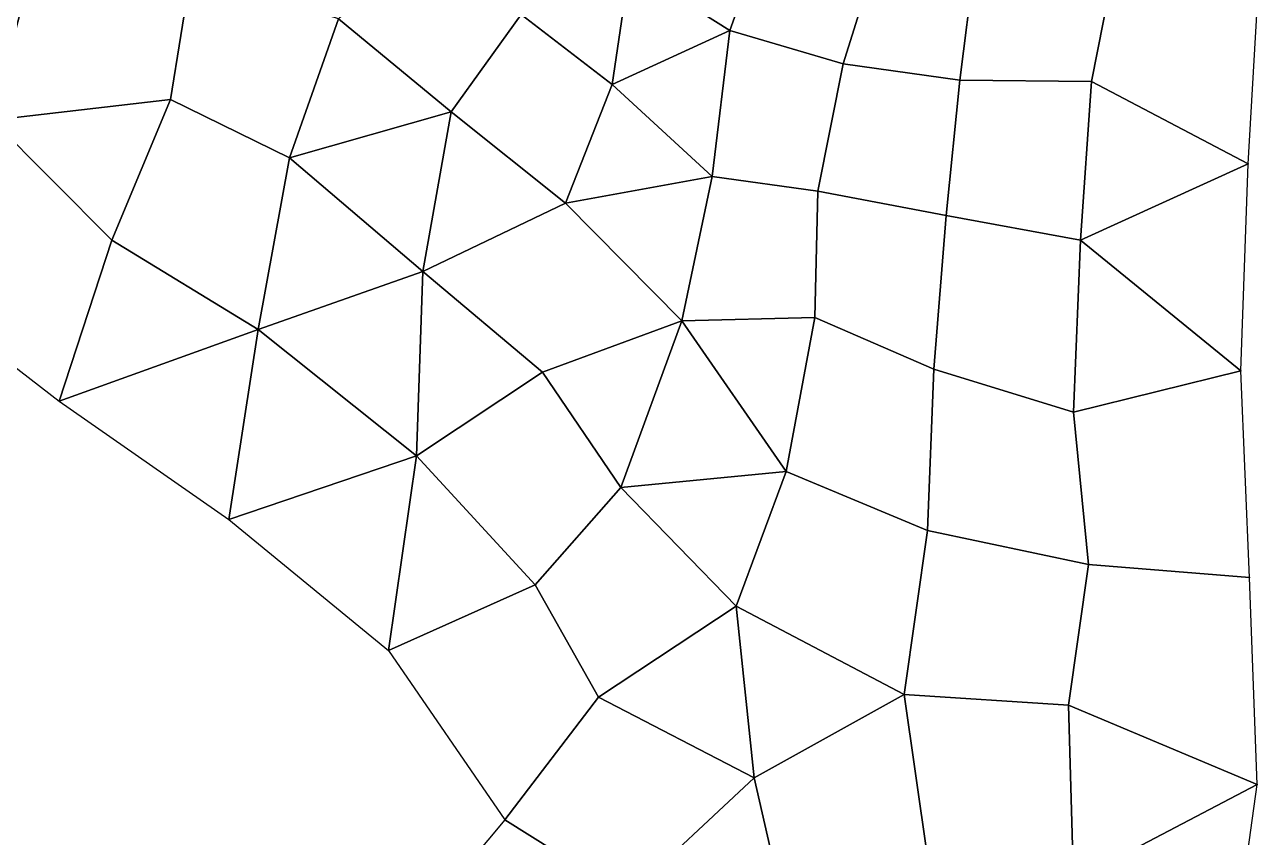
# Model space of a CAD drawing. Extents: x 380827 to 407438, y 6452886 to 6483357.
# Drawn here: x 384633 to 385348, y 6457056 to 6457527 of the extents above; entities that cross this region are included whole.
import ezdxf

# ---------------------------------------------------------------- set-up
doc = ezdxf.new("R2010")
doc.units = 0
for name, color, linetype in [('MESH_BOUND', 25, 'CONTINUOUS'), ('MESH_ELEMS', 18, 'CONTINUOUS'), ('MESH_NODES', 18, 'CONTINUOUS')]:
    doc.layers.add(name, color=color, linetype=linetype)

msp = doc.modelspace()

# ---------------------------------------------------------------- linework, layer by layer
at = {"layer": 'MESH_BOUND', "color": 25}
for points in [[(385341.137, 6457446.11, -0.052), (385348.244, 6457565.79, -0.012)], [(385337.046, 6457326.32, 0.214), (385341.137, 6457446.11, -0.052)], [(384557.772, 6457381.94, -0.092), (384652.725, 6457308.77, -0.879)], [(385342.05, 6457206.58, 0.214), (385337.046, 6457326.32, 0.214)], [(384652.725, 6457308.77, -0.879), (384751.044, 6457240.21, -0.393)], [(384751.044, 6457240.21, -0.393), (384843.484, 6457164.49, -0.148)], [(385346.384, 6457086.89, -0.101), (385342.05, 6457206.58, 0.214)], [(384843.484, 6457164.49, -0.148), (384910.737, 6457066.49, -0.218)], [(385330.109, 6456968.61, -2.284), (385346.384, 6457086.89, -0.101)], [(384910.737, 6457066.49, -0.218), (384862.578, 6457008.8, -0.305)]]:
    msp.add_polyline3d(points, dxfattribs=at)
at = {"layer": 'MESH_ELEMS', "color": 178}
for points in [[(384983.049, 6457559.8, -4.943), (385041.102, 6457523.16, -6.07), (385062.711, 6457583.87, -4.737), (384995.11, 6457608.75, -3.759)], [(384613.829, 6457471.23, -15.906), (384636.945, 6457559.82, -17.475), (384565.554, 6457600.67, -17.966), (384526.179, 6457509.87, -14.836)], [(385041.102, 6457523.16, -6.07), (385106.635, 6457503.95, -7.36), (385126.377, 6457566.8, -4.866), (385062.711, 6457583.87, -4.737)], [(384879.622, 6457476.1, -13.316), (384920.234, 6457532.41, -7.713), (384866.388, 6457577.11, -7.613), (384814.423, 6457529.93, -13.209)], [(385106.635, 6457503.95, -7.36), (385174.211, 6457494.38, -7.352), (385182.635, 6457560.19, -4.026), (385126.377, 6457566.8, -4.866)], [(385174.211, 6457494.38, -7.352), (385250.412, 6457493.66, -3.717), (385264.493, 6457564.04, -1.534), (385182.635, 6457560.19, -4.026)], [(385250.412, 6457493.66, -3.717), (385341.137, 6457446.11, -0.052), (385348.244, 6457565.79, -0.012), (385264.493, 6457564.04, -1.534)], [(384717.188, 6457483.34, -17.539), (384729.142, 6457557.5, -15.054), (384636.945, 6457559.82, -17.475), (384613.829, 6457471.23, -15.906)], [(384717.188, 6457483.34, -17.539), (384786.02, 6457449.6, -17.096), (384814.423, 6457529.93, -13.209), (384729.142, 6457557.5, -15.054)], [(384983.049, 6457559.8, -4.943), (384920.234, 6457532.41, -7.713), (384972.92, 6457491.87, -8.514), (384983.049, 6457559.8, -4.943)], [(384983.049, 6457559.8, -4.943), (384972.92, 6457491.87, -8.514), (385041.102, 6457523.16, -6.07), (384983.049, 6457559.8, -4.943)], [(384814.423, 6457529.93, -13.209), (384786.02, 6457449.6, -17.096), (384879.622, 6457476.1, -13.316), (384814.423, 6457529.93, -13.209)], [(384879.622, 6457476.1, -13.316), (384945.936, 6457423.3, -13.484), (384972.92, 6457491.87, -8.514), (384920.234, 6457532.41, -7.713)], [(385041.102, 6457523.16, -6.07), (384972.92, 6457491.87, -8.514), (385030.806, 6457438.73, -10.129), (385041.102, 6457523.16, -6.07)], [(385030.806, 6457438.73, -10.129), (385092.086, 6457430.22, -9.885), (385106.635, 6457503.95, -7.36), (385041.102, 6457523.16, -6.07)], [(385092.086, 6457430.22, -9.885), (385166.299, 6457416.06, -9.933), (385174.211, 6457494.38, -7.352), (385106.635, 6457503.95, -7.36)], [(384972.92, 6457491.87, -8.514), (384945.936, 6457423.3, -13.484), (385030.806, 6457438.73, -10.129), (384972.92, 6457491.87, -8.514)], [(385166.299, 6457416.06, -9.933), (385244.195, 6457401.88, -7.006), (385250.412, 6457493.66, -3.717), (385174.211, 6457494.38, -7.352)], [(385250.412, 6457493.66, -3.717), (385244.195, 6457401.88, -7.006), (385341.137, 6457446.11, -0.052), (385250.412, 6457493.66, -3.717)], [(384613.829, 6457471.23, -15.906), (384683.243, 6457401.88, -14.669), (384717.188, 6457483.34, -17.539), (384613.829, 6457471.23, -15.906)], [(384768.02, 6457350.26, -14.897), (384786.02, 6457449.6, -17.096), (384717.188, 6457483.34, -17.539), (384683.243, 6457401.88, -14.669)], [(384786.02, 6457449.6, -17.096), (384863.297, 6457383.81, -17.327), (384879.622, 6457476.1, -13.316), (384786.02, 6457449.6, -17.096)], [(384879.622, 6457476.1, -13.316), (384863.297, 6457383.81, -17.327), (384945.936, 6457423.3, -13.484), (384879.622, 6457476.1, -13.316)], [(384652.725, 6457308.77, -0.879), (384683.243, 6457401.88, -14.669), (384613.829, 6457471.23, -15.906), (384557.772, 6457381.94, -0.092)], [(384786.02, 6457449.6, -17.096), (384768.02, 6457350.26, -14.897), (384863.297, 6457383.81, -17.327), (384786.02, 6457449.6, -17.096)], [(385341.137, 6457446.11, -0.052), (385244.195, 6457401.88, -7.006), (385337.046, 6457326.32, 0.214), (385341.137, 6457446.11, -0.052)], [(385030.806, 6457438.73, -10.129), (384945.936, 6457423.3, -13.484), (385013.279, 6457355.21, -14.755), (385030.806, 6457438.73, -10.129)], [(385013.279, 6457355.21, -14.755), (385090.349, 6457357.02, -12.118), (385092.086, 6457430.22, -9.885), (385030.806, 6457438.73, -10.129)], [(385090.349, 6457357.02, -12.118), (385159.165, 6457327.15, -12.336), (385166.299, 6457416.06, -9.933), (385092.086, 6457430.22, -9.885)], [(384932.629, 6457325.39, -17.88), (385013.279, 6457355.21, -14.755), (384945.936, 6457423.3, -13.484), (384863.297, 6457383.81, -17.327)], [(385159.165, 6457327.15, -12.336), (385240.033, 6457302.31, -9.299), (385244.195, 6457401.88, -7.006), (385166.299, 6457416.06, -9.933)], [(384683.243, 6457401.88, -14.669), (384652.725, 6457308.77, -0.879), (384768.02, 6457350.26, -14.897), (384683.243, 6457401.88, -14.669)], [(385244.195, 6457401.88, -7.006), (385240.033, 6457302.31, -9.299), (385337.046, 6457326.32, 0.214), (385244.195, 6457401.88, -7.006)], [(384768.02, 6457350.26, -14.897), (384859.561, 6457277.11, -14.11), (384863.297, 6457383.81, -17.327), (384768.02, 6457350.26, -14.897)], [(384863.297, 6457383.81, -17.327), (384859.561, 6457277.11, -14.11), (384932.629, 6457325.39, -17.88), (384863.297, 6457383.81, -17.327)], [(385013.279, 6457355.21, -14.755), (384932.629, 6457325.39, -17.88), (384977.939, 6457258.76, -15.788), (385013.279, 6457355.21, -14.755)], [(385013.279, 6457355.21, -14.755), (384977.939, 6457258.76, -15.788), (385073.743, 6457268.06, -17.979), (385013.279, 6457355.21, -14.755)], [(385090.349, 6457357.02, -12.118), (385013.279, 6457355.21, -14.755), (385073.743, 6457268.06, -17.979), (385090.349, 6457357.02, -12.118)], [(385073.743, 6457268.06, -17.979), (385155.574, 6457233.87, -17.825), (385159.165, 6457327.15, -12.336), (385090.349, 6457357.02, -12.118)], [(384652.725, 6457308.77, -0.879), (384751.044, 6457240.21, -0.393), (384768.02, 6457350.26, -14.897), (384652.725, 6457308.77, -0.879)], [(384768.02, 6457350.26, -14.897), (384751.044, 6457240.21, -0.393), (384859.561, 6457277.11, -14.11), (384768.02, 6457350.26, -14.897)], [(384928.329, 6457202.49, -13.26), (384977.939, 6457258.76, -15.788), (384932.629, 6457325.39, -17.88), (384859.561, 6457277.11, -14.11)], [(385155.574, 6457233.87, -17.825), (385248.812, 6457214.16, -12.08), (385240.033, 6457302.31, -9.299), (385159.165, 6457327.15, -12.336)], [(385248.812, 6457214.16, -12.08), (385342.05, 6457206.58, 0.214), (385337.046, 6457326.32, 0.214), (385240.033, 6457302.31, -9.299)], [(384751.044, 6457240.21, -0.393), (384843.484, 6457164.49, -0.148), (384859.561, 6457277.11, -14.11), (384751.044, 6457240.21, -0.393)], [(384859.561, 6457277.11, -14.11), (384843.484, 6457164.49, -0.148), (384928.329, 6457202.49, -13.26), (384859.561, 6457277.11, -14.11)], [(385073.743, 6457268.06, -17.979), (384977.939, 6457258.76, -15.788), (385044.668, 6457190.01, -15.05), (385073.743, 6457268.06, -17.979)], [(385044.668, 6457190.01, -15.05), (385142.093, 6457139.03, -15.564), (385155.574, 6457233.87, -17.825), (385073.743, 6457268.06, -17.979)], [(384928.329, 6457202.49, -13.26), (384965.08, 6457137.4, -10.374), (385044.668, 6457190.01, -15.05), (384977.939, 6457258.76, -15.788)], [(385142.093, 6457139.03, -15.564), (385237.131, 6457132.73, -17.92), (385248.812, 6457214.16, -12.08), (385155.574, 6457233.87, -17.825)], [(385248.812, 6457214.16, -12.08), (385237.131, 6457132.73, -17.92), (385346.384, 6457086.89, -0.101), (385342.05, 6457206.58, 0.214)], [(384910.737, 6457066.49, -0.218), (384965.08, 6457137.4, -10.374), (384928.329, 6457202.49, -13.26), (384843.484, 6457164.49, -0.148)], [(385044.668, 6457190.01, -15.05), (384965.08, 6457137.4, -10.374), (385055.256, 6457090.74, -12.723), (385044.668, 6457190.01, -15.05)], [(385044.668, 6457190.01, -15.05), (385055.256, 6457090.74, -12.723), (385142.093, 6457139.03, -15.564), (385044.668, 6457190.01, -15.05)], [(384910.737, 6457066.49, -0.218), (384981.688, 6457022.09, -6.01), (385055.256, 6457090.74, -12.723), (384965.08, 6457137.4, -10.374)], [(385055.256, 6457090.74, -12.723), (385074.69, 6457005.44, -12.291), (385155.361, 6457046.14, -14.994), (385142.093, 6457139.03, -15.564)], [(385142.093, 6457139.03, -15.564), (385155.361, 6457046.14, -14.994), (385240.099, 6457031.18, -16.985), (385237.131, 6457132.73, -17.92)], [(385346.384, 6457086.89, -0.101), (385237.131, 6457132.73, -17.92), (385240.099, 6457031.18, -16.985), (385346.384, 6457086.89, -0.101)], [(385055.256, 6457090.74, -12.723), (384981.688, 6457022.09, -6.01), (385074.69, 6457005.44, -12.291), (385055.256, 6457090.74, -12.723)], [(385346.384, 6457086.89, -0.101), (385240.099, 6457031.18, -16.985), (385330.109, 6456968.61, -2.284), (385346.384, 6457086.89, -0.101)], [(384862.578, 6457008.8, -0.305), (384911.788, 6456968.9, -5.78), (384981.688, 6457022.09, -6.01), (384910.737, 6457066.49, -0.218)]]:
    msp.add_3dface(points, dxfattribs=at)
at = {"layer": 'MESH_NODES', "color": 18}
for p in [(385041.102, 6457523.16, -6.07), (385106.635, 6457503.95, -7.36), (384972.92, 6457491.87, -8.514), (385174.211, 6457494.38, -7.352), (385250.412, 6457493.66, -3.717), (384717.188, 6457483.34, -17.539), (384879.622, 6457476.1, -13.316), (384786.02, 6457449.6, -17.096), (385341.137, 6457446.11, -0.052), (385030.806, 6457438.73, -10.129), (385092.086, 6457430.22, -9.885), (384945.936, 6457423.3, -13.484), (385166.299, 6457416.06, -9.933), (384683.243, 6457401.88, -14.669), (385244.195, 6457401.88, -7.006), (384863.297, 6457383.81, -17.327), (385013.279, 6457355.21, -14.755), (385090.349, 6457357.02, -12.118), (384768.02, 6457350.26, -14.897), (384932.629, 6457325.39, -17.88), (385159.165, 6457327.15, -12.336), (385337.046, 6457326.32, 0.214), (384652.725, 6457308.77, -0.879), (385240.033, 6457302.31, -9.299), (384859.561, 6457277.11, -14.11), (385073.743, 6457268.06, -17.979), (384977.939, 6457258.76, -15.788), (384751.044, 6457240.21, -0.393), (385155.574, 6457233.87, -17.825), (385248.812, 6457214.16, -12.08), (385342.05, 6457206.58, 0.214), (384928.329, 6457202.49, -13.26), (385044.668, 6457190.01, -15.05), (384843.484, 6457164.49, -0.148), (384965.08, 6457137.4, -10.374), (385142.093, 6457139.03, -15.564), (385237.131, 6457132.73, -17.92), (385055.256, 6457090.74, -12.723), (385346.384, 6457086.89, -0.101), (384910.737, 6457066.49, -0.218)]:
    msp.add_point(p, dxfattribs=at)

doc.saveas('drawing.dxf')
